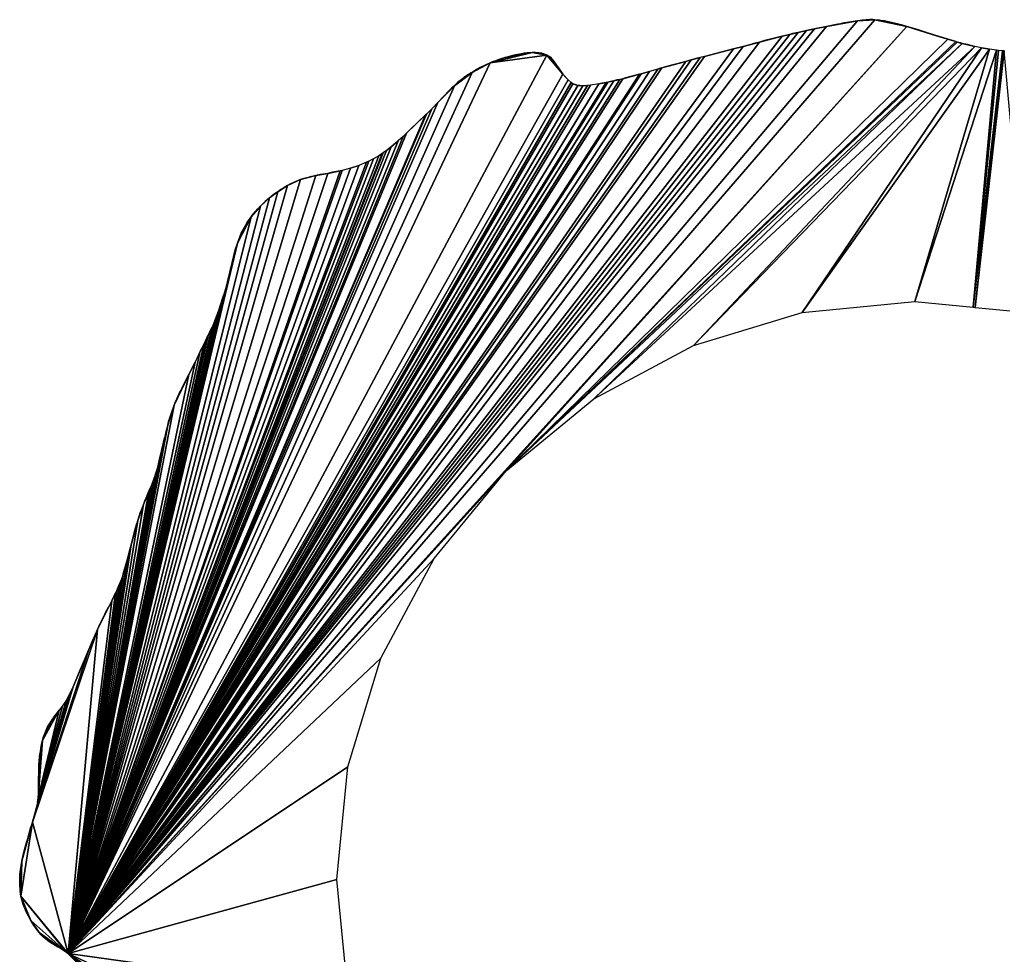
# Model space of a CAD drawing. Extents: x -96 to 96, y -94 to 92.
# Drawn here: x -96 to 9.5, y -8.1 to 92.2 of the extents above; entities that cross this region are included whole.
import ezdxf

# ---------------------------------------------------------------- set-up
doc = ezdxf.new("R2010")
doc.units = 0

msp = doc.modelspace()

# ---------------------------------------------------------------- linework, layer by layer
for points in [[(-4.3, 92.21, 98), (-6.17, 92.08, 98), (-90.8, -7.93, 98)], [(-0.87, 91.48, 98), (-4.3, 92.21, 98), (-90.8, -7.93, 98)], [(-6.17, 92.08, 98), (-9.5, 91.48, 98), (-90.8, -7.93, 98)], [(-6.17, 92.08, 98), (-7.97, 91.79, 98), (-9.5, 91.48, 98)], [(-7.97, 91.79, 98), (-8.28, 91.74, 98), (-9.5, 91.48, 98)], [(-6.17, 92.08, 98), (-6.4, 92.06, 98), (-7.97, 91.79, 98)], [(-6.4, 92.06, 98), (-7.78, 91.83, 98), (-7.97, 91.79, 98)], [(-4.83, 92.22, 98), (-5.64, 92.15, 98), (-6.17, 92.08, 98)], [(-4.3, 92.21, 98), (-4.83, 92.22, 98), (-6.17, 92.08, 98)], [(-5.64, 92.15, 98), (-5.88, 92.13, 98), (-6.17, 92.08, 98)], [(-4.3, 92.21, 98), (-4.51, 92.22, 98), (-4.83, 92.22, 98)], [(-3.64, 92.14, 98), (-3.79, 92.16, 98), (-4.3, 92.21, 98)], [(-2.38, 91.89, 98), (-3.64, 92.14, 98), (-4.3, 92.21, 98)], [(-0.87, 91.48, 98), (-2.38, 91.89, 98), (-4.3, 92.21, 98)], [(-2.38, 91.89, 98), (-3.27, 92.08, 98), (-3.64, 92.14, 98)], [(-1.53, 91.68, 98), (-1.86, 91.77, 98), (-2.38, 91.89, 98)], [(-0.87, 91.48, 98), (-1.53, 91.68, 98), (-2.38, 91.89, 98)], [(-9.5, 91.48, 98), (-10.78, 91.23, 98), (-90.8, -7.93, 98)], [(-43.84, 43.84, 98), (-0.87, 91.48, 98), (-90.8, -7.93, 98)], [(-10.78, 91.23, 98), (-11.62, 91.06, 98), (-90.8, -7.93, 98)], [(-11.62, 91.06, 98), (-12.53, 90.84, 98), (-90.8, -7.93, 98)], [(-12.53, 90.84, 98), (-13.43, 90.64, 98), (-90.8, -7.93, 98)], [(-43.84, 43.84, 98), (3.52, 90.12, 98), (-0.87, 91.48, 98)], [(-12.53, 90.84, 98), (-13.12, 90.72, 98), (-13.43, 90.64, 98)], [(-11.62, 91.06, 98), (-11.75, 91.03, 98), (-12.53, 90.84, 98)], [(-10.78, 91.23, 98), (-11.06, 91.18, 98), (-11.62, 91.06, 98)], [(-11.06, 91.18, 98), (-11.3, 91.13, 98), (-11.62, 91.06, 98)], [(-9.5, 91.48, 98), (-9.65, 91.46, 98), (-10.78, 91.23, 98)], [(-9.65, 91.46, 98), (-10.56, 91.28, 98), (-10.78, 91.23, 98)], [(-0.87, 91.48, 98), (-1.43, 91.65, 98), (-1.53, 91.68, 98)], [(0.14, 91.19, 98), (-0.66, 91.43, 98), (-0.87, 91.48, 98)], [(0.28, 91.15, 98), (0.14, 91.19, 98), (-0.87, 91.48, 98)], [(1.74, 90.68, 98), (0.28, 91.15, 98), (-0.87, 91.48, 98)], [(3.01, 90.28, 98), (1.74, 90.68, 98), (-0.87, 91.48, 98)], [(3.52, 90.12, 98), (3.01, 90.28, 98), (-0.87, 91.48, 98)], [(1.74, 90.68, 98), (0.81, 90.98, 98), (0.28, 91.15, 98)], [(-13.43, 90.64, 98), (-14.23, 90.44, 98), (-90.8, -7.93, 98)], [(-14.23, 90.44, 98), (-16.67, 89.82, 98), (-90.8, -7.93, 98)], [(-16.67, 89.82, 98), (-18.43, 89.34, 98), (-90.8, -7.93, 98)], [(-43.84, 43.84, 98), (4.4, 89.86, 98), (3.52, 90.12, 98)], [(-43.84, 43.84, 98), (4.52, 89.82, 98), (4.4, 89.86, 98)], [(-43.84, 43.84, 98), (5.08, 89.68, 98), (4.52, 89.82, 98)], [(-43.84, 43.84, 98), (-34.45, 51.55, 98), (5.08, 89.68, 98)], [(-34.45, 51.55, 98), (6.41, 89.34, 98), (5.08, 89.68, 98)], [(-16.67, 89.82, 98), (-17.61, 89.57, 98), (-18.43, 89.34, 98)], [(-16.67, 89.82, 98), (-17.3, 89.66, 98), (-17.61, 89.57, 98)], [(-14.23, 90.44, 98), (-15.38, 90.17, 98), (-16.67, 89.82, 98)], [(-15.38, 90.17, 98), (-16.14, 89.97, 98), (-16.67, 89.82, 98)], [(-13.43, 90.64, 98), (-13.71, 90.57, 98), (-14.23, 90.44, 98)], [(3.01, 90.28, 98), (2.47, 90.46, 98), (1.74, 90.68, 98)], [(4.4, 89.86, 98), (3.66, 90.08, 98), (3.52, 90.12, 98)], [(5.08, 89.68, 98), (4.93, 89.72, 98), (4.52, 89.82, 98)], [(5.63, 89.54, 98), (5.45, 89.6, 98), (5.08, 89.68, 98)], [(6.41, 89.34, 98), (5.63, 89.54, 98), (5.08, 89.68, 98)], [(-18.43, 89.34, 98), (-19.45, 89.08, 98), (-90.8, -7.93, 98)], [(-19.45, 89.08, 98), (-22.58, 88.26, 98), (-90.8, -7.93, 98)], [(-41.06, 88.7, 98), (-44.06, 88.12, 98), (-45.56, 87.59, 98)], [(-39.49, 88.42, 98), (-41.06, 88.7, 98), (-45.56, 87.59, 98)], [(-41.06, 88.7, 98), (-42.2, 88.56, 98), (-44.06, 88.12, 98)], [(-41.06, 88.7, 98), (-41.58, 88.67, 98), (-42.2, 88.56, 98)], [(-41.58, 88.67, 98), (-41.89, 88.63, 98), (-42.2, 88.56, 98)], [(-40.69, 88.69, 98), (-40.85, 88.7, 98), (-41.06, 88.7, 98)], [(-40.14, 88.64, 98), (-40.69, 88.69, 98), (-41.06, 88.7, 98)], [(-39.49, 88.42, 98), (-40.14, 88.64, 98), (-41.06, 88.7, 98)], [(-40.14, 88.64, 98), (-40.32, 88.67, 98), (-40.69, 88.69, 98)], [(-39.93, 88.57, 98), (-40.05, 88.62, 98), (-40.14, 88.64, 98)], [(-39.49, 88.42, 98), (-39.93, 88.57, 98), (-40.14, 88.64, 98)], [(-34.45, 51.55, 98), (-23.73, 57.28, 98), (6.41, 89.34, 98)], [(-23.73, 57.28, 98), (7.15, 89.19, 98), (6.41, 89.34, 98)], [(-23.73, 57.28, 98), (-12.1, 60.81, 98), (7.15, 89.19, 98)], [(-19.45, 89.08, 98), (-19.68, 89.03, 98), (-22.58, 88.26, 98)], [(-18.43, 89.34, 98), (-19.13, 89.17, 98), (-19.45, 89.08, 98)], [(-12.1, 60.81, 98), (8, 89.05, 98), (7.15, 89.19, 98)], [(-12.1, 60.81, 98), (0, 62, 98), (8, 89.05, 98)], [(0, 62, 98), (8.73, 88.94, 98), (8, 89.05, 98)], [(0, 62, 98), (6.24, 61.39, 98), (8.73, 88.94, 98)], [(6.24, 61.39, 98), (8.95, 88.92, 98), (8.73, 88.94, 98)], [(9.39, 88.88, 98), (8.95, 88.92, 98), (6.24, 61.39, 98)], [(9.39, 88.88, 98), (6.24, 61.39, 98), (6.46, 61.36, 98)], [(6.46, 61.36, 98), (9.57, 88.86, 98), (9.39, 88.88, 98)], [(9.57, 88.86, 98), (6.46, 61.36, 98), (12.1, 60.81, 98)], [(7.8, 89.08, 98), (7.54, 89.14, 98), (7.15, 89.19, 98)], [(8, 89.05, 98), (7.8, 89.08, 98), (7.15, 89.19, 98)], [(-39.49, 88.42, 98), (-45.56, 87.59, 98), (-90.8, -7.93, 98)], [(-37.74, 86.37, 98), (-39.49, 88.42, 98), (-90.8, -7.93, 98)], [(-22.58, 88.26, 98), (-23.04, 88.15, 98), (-90.8, -7.93, 98)], [(-23.04, 88.15, 98), (-23.99, 87.9, 98), (-90.8, -7.93, 98)], [(-23.99, 87.9, 98), (-24.55, 87.75, 98), (-90.8, -7.93, 98)], [(-24.55, 87.75, 98), (-27.14, 87.05, 98), (-90.8, -7.93, 98)], [(-45.56, 87.59, 98), (-47.49, 86.57, 98), (-90.8, -7.93, 98)], [(-45.56, 87.59, 98), (-46.63, 87.08, 98), (-47.49, 86.57, 98)], [(-45.56, 87.59, 98), (-46.31, 87.25, 98), (-46.63, 87.08, 98)], [(-44.06, 88.12, 98), (-44.87, 87.85, 98), (-45.56, 87.59, 98)], [(-44.87, 87.85, 98), (-45.33, 87.69, 98), (-45.56, 87.59, 98)], [(-44.06, 88.12, 98), (-44.5, 87.99, 98), (-44.87, 87.85, 98)], [(-44.5, 87.99, 98), (-44.71, 87.91, 98), (-44.87, 87.85, 98)], [(-44.06, 88.12, 98), (-44.19, 88.08, 98), (-44.5, 87.99, 98)], [(-42.2, 88.56, 98), (-43.76, 88.21, 98), (-44.06, 88.12, 98)], [(-43.76, 88.21, 98), (-43.98, 88.15, 98), (-44.06, 88.12, 98)], [(-42.2, 88.56, 98), (-42.84, 88.43, 98), (-43.76, 88.21, 98)], [(-42.84, 88.43, 98), (-43.15, 88.37, 98), (-43.76, 88.21, 98)], [(-39.49, 88.42, 98), (-39.8, 88.54, 98), (-39.93, 88.57, 98)], [(-39.06, 88.15, 98), (-39.28, 88.31, 98), (-39.49, 88.42, 98)], [(-38.89, 87.96, 98), (-39.06, 88.15, 98), (-39.49, 88.42, 98)], [(-38.23, 87.07, 98), (-38.89, 87.96, 98), (-39.49, 88.42, 98)], [(-37.74, 86.37, 98), (-38.23, 87.07, 98), (-39.49, 88.42, 98)], [(-38.89, 87.96, 98), (-39, 88.1, 98), (-39.06, 88.15, 98)], [(-38.56, 87.54, 98), (-38.8, 87.87, 98), (-38.89, 87.96, 98)], [(-38.23, 87.07, 98), (-38.56, 87.54, 98), (-38.89, 87.96, 98)], [(-24.55, 87.75, 98), (-26.23, 87.3, 98), (-27.14, 87.05, 98)], [(-23.99, 87.9, 98), (-24.23, 87.84, 98), (-24.55, 87.75, 98)], [(-23.04, 88.15, 98), (-23.5, 88.04, 98), (-23.99, 87.9, 98)], [(-27.14, 87.05, 98), (-27.58, 86.91, 98), (-90.8, -7.93, 98)], [(-27.58, 86.91, 98), (-28.48, 86.67, 98), (-90.8, -7.93, 98)], [(-28.48, 86.67, 98), (-29.36, 86.41, 98), (-90.8, -7.93, 98)], [(-47.49, 86.57, 98), (-49.39, 85.14, 98), (-90.8, -7.93, 98)], [(-47.49, 86.57, 98), (-47.6, 86.51, 98), (-49.39, 85.14, 98)], [(-47.6, 86.51, 98), (-48.52, 85.89, 98), (-49.39, 85.14, 98)], [(-47.6, 86.51, 98), (-48.15, 86.16, 98), (-48.52, 85.89, 98)], [(-47.49, 86.57, 98), (-47.56, 86.53, 98), (-47.6, 86.51, 98)], [(-46.63, 87.08, 98), (-46.93, 86.91, 98), (-47.49, 86.57, 98)], [(-46.93, 86.91, 98), (-47.11, 86.82, 98), (-47.49, 86.57, 98)], [(-37.92, 86.64, 98), (-38.1, 86.9, 98), (-38.23, 87.07, 98)], [(-37.74, 86.37, 98), (-37.92, 86.64, 98), (-38.23, 87.07, 98)], [(-28.48, 86.67, 98), (-28.62, 86.63, 98), (-29.36, 86.41, 98)], [(-27.14, 87.05, 98), (-27.41, 86.97, 98), (-27.58, 86.91, 98)], [(-26.23, 87.3, 98), (-26.57, 87.21, 98), (-27.14, 87.05, 98)], [(-29.36, 86.41, 98), (-29.54, 86.36, 98), (-90.8, -7.93, 98)], [(-37.19, 85.75, 98), (-37.74, 86.37, 98), (-90.8, -7.93, 98)], [(-29.54, 86.36, 98), (-31.34, 85.89, 98), (-90.8, -7.93, 98)], [(-31.34, 85.89, 98), (-31.66, 85.81, 98), (-90.8, -7.93, 98)], [(-31.66, 85.81, 98), (-32.3, 85.67, 98), (-90.8, -7.93, 98)], [(-36.87, 85.48, 98), (-37.19, 85.75, 98), (-90.8, -7.93, 98)], [(-32.3, 85.67, 98), (-32.94, 85.53, 98), (-90.8, -7.93, 98)], [(-32.94, 85.53, 98), (-33.12, 85.49, 98), (-90.8, -7.93, 98)], [(-33.12, 85.49, 98), (-33.88, 85.34, 98), (-90.8, -7.93, 98)], [(-36.67, 85.32, 98), (-36.87, 85.48, 98), (-90.8, -7.93, 98)], [(-48.52, 85.89, 98), (-49.04, 85.47, 98), (-49.39, 85.14, 98)], [(-49.04, 85.47, 98), (-49.2, 85.34, 98), (-49.39, 85.14, 98)], [(-48.52, 85.89, 98), (-48.67, 85.77, 98), (-49.04, 85.47, 98)], [(-48.15, 86.16, 98), (-48.36, 86.01, 98), (-48.52, 85.89, 98)], [(-37.19, 85.75, 98), (-37.42, 86.02, 98), (-37.74, 86.37, 98)], [(-33.12, 85.49, 98), (-33.55, 85.41, 98), (-33.88, 85.34, 98)], [(-32.3, 85.67, 98), (-32.5, 85.63, 98), (-32.94, 85.53, 98)], [(-31.66, 85.81, 98), (-31.97, 85.75, 98), (-32.3, 85.67, 98)], [(-29.54, 86.36, 98), (-31.04, 85.98, 98), (-31.34, 85.89, 98)], [(-33.88, 85.34, 98), (-34.8, 85.19, 98), (-90.8, -7.93, 98)], [(-36.15, 85.16, 98), (-36.67, 85.32, 98), (-90.8, -7.93, 98)], [(-34.8, 85.19, 98), (-35.1, 85.15, 98), (-90.8, -7.93, 98)], [(-35.63, 85.13, 98), (-36.15, 85.16, 98), (-90.8, -7.93, 98)], [(-35.1, 85.15, 98), (-35.63, 85.13, 98), (-90.8, -7.93, 98)], [(-49.39, 85.14, 98), (-51.16, 83.33, 98), (-90.8, -7.93, 98)], [(-49.39, 85.14, 98), (-49.7, 84.86, 98), (-51.16, 83.33, 98)], [(-49.7, 84.86, 98), (-49.91, 84.65, 98), (-51.16, 83.33, 98)], [(-49.39, 85.14, 98), (-49.61, 84.94, 98), (-49.7, 84.86, 98)], [(-36.15, 85.16, 98), (-36.45, 85.26, 98), (-36.67, 85.32, 98)], [(-35.63, 85.13, 98), (-35.92, 85.15, 98), (-36.15, 85.16, 98)], [(-35.1, 85.15, 98), (-35.41, 85.14, 98), (-35.63, 85.13, 98)], [(-51.16, 83.33, 98), (-51.8, 82.66, 98), (-90.8, -7.93, 98)], [(-51.16, 83.33, 98), (-51.21, 83.28, 98), (-51.8, 82.66, 98)], [(-51.8, 82.66, 98), (-52.36, 82.1, 98), (-90.8, -7.93, 98)], [(-51.8, 82.66, 98), (-51.98, 82.47, 98), (-52.36, 82.1, 98)], [(-51.98, 82.47, 98), (-52.14, 82.33, 98), (-52.36, 82.1, 98)], [(-52.36, 82.1, 98), (-52.47, 82, 98), (-90.8, -7.93, 98)], [(-52.47, 82, 98), (-54.52, 80.05, 98), (-90.8, -7.93, 98)], [(-52.47, 82, 98), (-54.08, 80.47, 98), (-54.52, 80.05, 98)], [(-52.47, 82, 98), (-52.79, 81.7, 98), (-54.08, 80.47, 98)], [(-54.08, 80.47, 98), (-54.3, 80.26, 98), (-54.52, 80.05, 98)], [(-54.52, 80.05, 98), (-54.89, 79.7, 98), (-90.8, -7.93, 98)], [(-54.89, 79.7, 98), (-55.41, 79.22, 98), (-90.8, -7.93, 98)], [(-55.41, 79.22, 98), (-56.15, 78.58, 98), (-90.8, -7.93, 98)], [(-55.41, 79.22, 98), (-55.98, 78.73, 98), (-56.15, 78.58, 98)], [(-56.15, 78.58, 98), (-56.67, 78.19, 98), (-90.8, -7.93, 98)], [(-56.67, 78.19, 98), (-57.02, 77.93, 98), (-90.8, -7.93, 98)], [(-56.15, 78.58, 98), (-56.37, 78.42, 98), (-56.67, 78.19, 98)], [(-55.98, 78.73, 98), (-56.01, 78.7, 98), (-56.15, 78.58, 98)], [(-57.02, 77.93, 98), (-57.13, 77.86, 98), (-90.8, -7.93, 98)], [(-57.13, 77.86, 98), (-57.49, 77.62, 98), (-90.8, -7.93, 98)], [(-57.49, 77.62, 98), (-58.07, 77.29, 98), (-90.8, -7.93, 98)], [(-58.07, 77.29, 98), (-58.56, 77.04, 98), (-90.8, -7.93, 98)], [(-58.56, 77.04, 98), (-58.8, 76.93, 98), (-90.8, -7.93, 98)], [(-57.13, 77.86, 98), (-57.23, 77.8, 98), (-57.49, 77.62, 98)], [(-58.8, 76.93, 98), (-59.63, 76.58, 98), (-90.8, -7.93, 98)], [(-59.63, 76.58, 98), (-60.52, 76.29, 98), (-90.8, -7.93, 98)], [(-60.52, 76.29, 98), (-61.41, 76.04, 98), (-90.8, -7.93, 98)], [(-61.41, 76.04, 98), (-61.62, 76, 98), (-90.8, -7.93, 98)], [(-61.62, 76, 98), (-62.96, 75.73, 98), (-90.8, -7.93, 98)], [(-61.62, 76, 98), (-62.24, 75.89, 98), (-62.96, 75.73, 98)], [(-59.63, 76.58, 98), (-60.06, 76.45, 98), (-60.52, 76.29, 98)], [(-62.96, 75.73, 98), (-64.23, 75.51, 98), (-90.8, -7.93, 98)], [(-64.23, 75.51, 98), (-65.9, 75.08, 98), (-90.8, -7.93, 98)], [(-65.9, 75.08, 98), (-67.27, 74.44, 98), (-90.8, -7.93, 98)], [(-65.9, 75.08, 98), (-66.65, 74.75, 98), (-67.27, 74.44, 98)], [(-65.9, 75.08, 98), (-66.21, 74.95, 98), (-66.65, 74.75, 98)], [(-64.23, 75.51, 98), (-65.06, 75.3, 98), (-65.9, 75.08, 98)], [(-65.06, 75.3, 98), (-65.37, 75.23, 98), (-65.9, 75.08, 98)], [(-65.37, 75.23, 98), (-65.68, 75.14, 98), (-65.9, 75.08, 98)], [(-64.23, 75.51, 98), (-64.85, 75.37, 98), (-65.06, 75.3, 98)], [(-62.96, 75.73, 98), (-63.79, 75.6, 98), (-64.23, 75.51, 98)], [(-63.79, 75.6, 98), (-64.02, 75.56, 98), (-64.23, 75.51, 98)], [(-62.24, 75.89, 98), (-62.46, 75.85, 98), (-62.96, 75.73, 98)], [(-62.46, 75.85, 98), (-62.76, 75.78, 98), (-62.96, 75.73, 98)], [(-67.27, 74.44, 98), (-68.32, 73.76, 98), (-90.8, -7.93, 98)], [(-67.27, 74.44, 98), (-67.85, 74.08, 98), (-68.32, 73.76, 98)], [(-67.85, 74.08, 98), (-67.98, 74.01, 98), (-68.32, 73.76, 98)], [(-67.98, 74.01, 98), (-68.12, 73.91, 98), (-68.32, 73.76, 98)], [(-67.27, 74.44, 98), (-67.46, 74.33, 98), (-67.85, 74.08, 98)], [(-66.65, 74.75, 98), (-66.96, 74.61, 98), (-67.27, 74.44, 98)], [(-68.32, 73.76, 98), (-69.2, 73.12, 98), (-90.8, -7.93, 98)], [(-69.2, 73.12, 98), (-70.18, 72.22, 98), (-90.8, -7.93, 98)], [(-69.2, 73.12, 98), (-69.66, 72.71, 98), (-70.18, 72.22, 98)], [(-68.32, 73.76, 98), (-68.85, 73.4, 98), (-69.2, 73.12, 98)], [(-68.85, 73.4, 98), (-69.03, 73.26, 98), (-69.2, 73.12, 98)], [(-68.32, 73.76, 98), (-68.67, 73.53, 98), (-68.85, 73.4, 98)], [(-70.18, 72.22, 98), (-71.19, 71.09, 98), (-90.8, -7.93, 98)], [(-70.18, 72.22, 98), (-70.47, 71.93, 98), (-71.19, 71.09, 98)], [(-70.47, 71.93, 98), (-70.73, 71.64, 98), (-71.19, 71.09, 98)], [(-70.47, 71.93, 98), (-70.66, 71.72, 98), (-70.73, 71.64, 98)], [(-69.66, 72.71, 98), (-69.99, 72.41, 98), (-70.18, 72.22, 98)], [(-71.19, 71.09, 98), (-72.65, 68.26, 98), (-90.8, -7.93, 98)], [(-71.19, 71.09, 98), (-71.8, 70.12, 98), (-72.65, 68.26, 98)], [(-71.19, 71.09, 98), (-71.64, 70.42, 98), (-71.8, 70.12, 98)], [(-71.19, 71.09, 98), (-71.34, 70.87, 98), (-71.64, 70.42, 98)], [(-70.73, 71.64, 98), (-70.89, 71.45, 98), (-71.19, 71.09, 98)], [(-70.89, 71.45, 98), (-71.11, 71.19, 98), (-71.19, 71.09, 98)], [(-71.8, 70.12, 98), (-72.25, 69.31, 98), (-72.65, 68.26, 98)], [(-71.8, 70.12, 98), (-72.04, 69.7, 98), (-72.25, 69.31, 98)], [(-71.64, 70.42, 98), (-71.77, 70.19, 98), (-71.8, 70.12, 98)], [(-72.25, 69.31, 98), (-72.29, 69.2, 98), (-72.65, 68.26, 98)], [(-72.65, 68.26, 98), (-73.2, 66.19, 98), (-90.8, -7.93, 98)], [(-72.65, 68.26, 98), (-72.88, 67.53, 98), (-73.2, 66.19, 98)], [(-72.88, 67.53, 98), (-73.04, 66.91, 98), (-73.2, 66.19, 98)], [(-72.65, 68.26, 98), (-72.81, 67.74, 98), (-72.88, 67.53, 98)], [(-73.04, 66.91, 98), (-73.14, 66.49, 98), (-73.2, 66.19, 98)], [(-73.2, 66.19, 98), (-73.3, 65.83, 98), (-90.8, -7.93, 98)], [(-73.3, 65.83, 98), (-73.47, 65.13, 98), (-90.8, -7.93, 98)], [(-73.3, 65.83, 98), (-73.35, 65.65, 98), (-73.47, 65.13, 98)], [(-73.35, 65.65, 98), (-73.4, 65.44, 98), (-73.47, 65.13, 98)], [(-73.47, 65.13, 98), (-73.73, 64.11, 98), (-90.8, -7.93, 98)], [(-73.47, 65.13, 98), (-73.55, 64.82, 98), (-73.73, 64.11, 98)], [(-73.73, 64.11, 98), (-74.11, 62.74, 98), (-90.8, -7.93, 98)], [(-74.11, 62.74, 98), (-74.57, 61.32, 98), (-90.8, -7.93, 98)], [(-74.11, 62.74, 98), (-74.22, 62.43, 98), (-74.57, 61.32, 98)], [(-74.57, 61.32, 98), (-74.89, 60.44, 98), (-90.8, -7.93, 98)], [(-74.89, 60.44, 98), (-75.3, 59.42, 98), (-90.8, -7.93, 98)], [(-75.3, 59.42, 98), (-75.4, 59.2, 98), (-90.8, -7.93, 98)], [(-75.4, 59.2, 98), (-75.8, 58.35, 98), (-90.8, -7.93, 98)], [(-75.4, 59.2, 98), (-75.65, 58.66, 98), (-75.8, 58.35, 98)], [(-75.4, 59.2, 98), (-75.56, 58.87, 98), (-75.65, 58.66, 98)], [(-75.8, 58.35, 98), (-75.89, 58.16, 98), (-90.8, -7.93, 98)], [(-75.89, 58.16, 98), (-76.26, 57.38, 98), (-90.8, -7.93, 98)], [(-75.89, 58.16, 98), (-76.02, 57.91, 98), (-76.26, 57.38, 98)], [(-75.8, 58.35, 98), (-75.83, 58.29, 98), (-75.89, 58.16, 98)], [(-76.26, 57.38, 98), (-76.63, 56.65, 98), (-90.8, -7.93, 98)], [(-76.26, 57.38, 98), (-76.57, 56.78, 98), (-76.63, 56.65, 98)], [(-76.63, 56.65, 98), (-77.19, 55.49, 98), (-90.8, -7.93, 98)], [(-77.19, 55.49, 98), (-77.87, 54.18, 98), (-90.8, -7.93, 98)], [(-77.19, 55.49, 98), (-77.4, 55.11, 98), (-77.87, 54.18, 98)], [(-77.4, 55.11, 98), (-77.81, 54.29, 98), (-77.87, 54.18, 98)], [(-77.87, 54.18, 98), (-79.45, 50.88, 98), (-90.8, -7.93, 98)], [(-77.87, 54.18, 98), (-78.25, 53.41, 98), (-79.45, 50.88, 98)], [(-77.87, 54.18, 98), (-77.98, 53.97, 98), (-78.25, 53.41, 98)], [(-78.25, 53.41, 98), (-78.66, 52.61, 98), (-79.45, 50.88, 98)], [(-78.25, 53.41, 98), (-78.41, 53.12, 98), (-78.66, 52.61, 98)], [(-78.66, 52.61, 98), (-78.79, 52.37, 98), (-79.45, 50.88, 98)], [(-78.79, 52.37, 98), (-79.39, 51.04, 98), (-79.45, 50.88, 98)], [(-79.45, 50.88, 98), (-80.13, 48.74, 98), (-90.8, -7.93, 98)], [(-79.45, 50.88, 98), (-79.94, 49.43, 98), (-80.13, 48.74, 98)], [(-79.45, 50.88, 98), (-79.76, 50, 98), (-79.94, 49.43, 98)], [(-80.13, 48.74, 98), (-80.37, 47.7, 98), (-90.8, -7.93, 98)], [(-80.13, 48.74, 98), (-80.26, 48.22, 98), (-80.37, 47.7, 98)], [(-79.94, 49.43, 98), (-79.99, 49.27, 98), (-80.13, 48.74, 98)], [(-79.99, 49.27, 98), (-80.07, 49, 98), (-80.13, 48.74, 98)], [(-80.37, 47.7, 98), (-80.74, 46.13, 98), (-90.8, -7.93, 98)], [(-80.37, 47.7, 98), (-80.46, 47.36, 98), (-80.74, 46.13, 98)], [(-80.26, 48.22, 98), (-80.33, 47.91, 98), (-80.37, 47.7, 98)], [(-80.46, 47.36, 98), (-80.52, 47.15, 98), (-80.74, 46.13, 98)], [(-80.52, 47.15, 98), (-80.65, 46.56, 98), (-80.74, 46.13, 98)], [(-80.74, 46.13, 98), (-81, 45.07, 98), (-90.8, -7.93, 98)], [(-80.74, 46.13, 98), (-80.82, 45.82, 98), (-81, 45.07, 98)], [(-81, 45.07, 98), (-81.12, 44.57, 98), (-90.8, -7.93, 98)], [(-81.12, 44.57, 98), (-81.36, 43.74, 98), (-90.8, -7.93, 98)], [(-81, 45.07, 98), (-81.08, 44.77, 98), (-81.12, 44.57, 98)], [(-51.55, 34.45, 98), (-43.84, 43.84, 98), (-90.8, -7.93, 98)], [(-81.36, 43.74, 98), (-81.42, 43.52, 98), (-90.8, -7.93, 98)], [(-81.42, 43.52, 98), (-81.58, 43.08, 98), (-90.8, -7.93, 98)], [(-81.58, 43.08, 98), (-81.95, 42.12, 98), (-90.8, -7.93, 98)], [(-81.95, 42.12, 98), (-82.15, 41.64, 98), (-90.8, -7.93, 98)], [(-82.15, 41.64, 98), (-82.73, 40.22, 98), (-90.8, -7.93, 98)], [(-82.15, 41.64, 98), (-82.27, 41.34, 98), (-82.73, 40.22, 98)], [(-82.27, 41.34, 98), (-82.61, 40.57, 98), (-82.73, 40.22, 98)], [(-81.95, 42.12, 98), (-82.05, 41.89, 98), (-82.15, 41.64, 98)], [(-82.73, 40.22, 98), (-83.33, 38.52, 98), (-90.8, -7.93, 98)], [(-82.73, 40.22, 98), (-83.04, 39.42, 98), (-83.33, 38.52, 98)], [(-83.04, 39.42, 98), (-83.11, 39.2, 98), (-83.33, 38.52, 98)], [(-83.11, 39.2, 98), (-83.18, 39, 98), (-83.33, 38.52, 98)], [(-83.33, 38.52, 98), (-84.05, 35.91, 98), (-90.8, -7.93, 98)], [(-83.33, 38.52, 98), (-83.43, 38.21, 98), (-84.05, 35.91, 98)], [(-83.43, 38.21, 98), (-83.57, 37.75, 98), (-84.05, 35.91, 98)], [(-83.57, 37.75, 98), (-83.78, 37, 98), (-84.05, 35.91, 98)], [(-84.05, 35.91, 98), (-84.37, 34.65, 98), (-90.8, -7.93, 98)], [(-84.05, 35.91, 98), (-84.11, 35.69, 98), (-84.37, 34.65, 98)], [(-84.11, 35.69, 98), (-84.2, 35.39, 98), (-84.37, 34.65, 98)], [(-84.37, 34.65, 98), (-84.51, 34.13, 98), (-90.8, -7.93, 98)], [(-57.28, 23.73, 98), (-51.55, 34.45, 98), (-90.8, -7.93, 98)], [(-84.51, 34.13, 98), (-84.91, 32.78, 98), (-90.8, -7.93, 98)], [(-84.51, 34.13, 98), (-84.67, 33.61, 98), (-84.91, 32.78, 98)], [(-84.37, 34.65, 98), (-84.46, 34.34, 98), (-84.51, 34.13, 98)], [(-84.91, 32.78, 98), (-85.06, 32.34, 98), (-90.8, -7.93, 98)], [(-85.06, 32.34, 98), (-85.29, 31.72, 98), (-90.8, -7.93, 98)], [(-85.29, 31.72, 98), (-85.6, 31, 98), (-90.8, -7.93, 98)], [(-85.29, 31.72, 98), (-85.43, 31.41, 98), (-85.6, 31, 98)], [(-85.6, 31, 98), (-85.71, 30.76, 98), (-90.8, -7.93, 98)], [(-85.71, 30.76, 98), (-86.13, 29.9, 98), (-90.8, -7.93, 98)], [(-85.71, 30.76, 98), (-85.82, 30.55, 98), (-86.13, 29.9, 98)], [(-86.13, 29.9, 98), (-87.66, 26.82, 98), (-90.8, -7.93, 98)], [(-86.13, 29.9, 98), (-86.45, 29.29, 98), (-87.66, 26.82, 98)], [(-86.45, 29.29, 98), (-86.87, 28.46, 98), (-87.66, 26.82, 98)], [(-86.45, 29.29, 98), (-86.66, 28.91, 98), (-86.87, 28.46, 98)], [(-86.66, 28.91, 98), (-86.77, 28.67, 98), (-86.87, 28.46, 98)], [(-86.87, 28.46, 98), (-87.28, 27.67, 98), (-87.66, 26.82, 98)], [(-87.28, 27.67, 98), (-87.46, 27.27, 98), (-87.66, 26.82, 98)], [(-86.87, 28.46, 98), (-87.2, 27.83, 98), (-87.28, 27.67, 98)], [(-87.66, 26.82, 98), (-88.58, 24.68, 98), (-94.62, 6.16, 98)], [(-87.66, 26.82, 98), (-94.62, 6.16, 98), (-90.8, -7.93, 98)], [(-87.66, 26.82, 98), (-88.02, 25.99, 98), (-88.58, 24.68, 98)], [(-87.66, 26.82, 98), (-87.83, 26.46, 98), (-88.02, 25.99, 98)], [(-88.02, 25.99, 98), (-88.12, 25.78, 98), (-88.58, 24.68, 98)], [(-88.12, 25.78, 98), (-88.27, 25.45, 98), (-88.58, 24.68, 98)], [(-88.58, 24.68, 98), (-90.26, 20.68, 98), (-94.62, 6.16, 98)], [(-88.58, 24.68, 98), (-89.13, 23.38, 98), (-90.26, 20.68, 98)], [(-88.58, 24.68, 98), (-88.77, 24.26, 98), (-89.13, 23.38, 98)], [(-60.81, 12.1, 98), (-57.28, 23.73, 98), (-90.8, -7.93, 98)], [(-89.13, 23.38, 98), (-89.52, 22.5, 98), (-90.26, 20.68, 98)], [(-89.13, 23.38, 98), (-89.46, 22.66, 98), (-89.52, 22.5, 98)], [(-88.77, 24.26, 98), (-88.87, 24.06, 98), (-89.13, 23.38, 98)], [(-89.52, 22.5, 98), (-90.23, 20.77, 98), (-90.26, 20.68, 98)], [(-90.26, 20.68, 98), (-94.33, 7.2, 98), (-94.62, 6.16, 98)], [(-90.26, 20.68, 98), (-90.73, 19.73, 98), (-94.33, 7.2, 98)], [(-90.26, 20.68, 98), (-90.44, 20.3, 98), (-90.73, 19.73, 98)], [(-90.44, 20.3, 98), (-90.55, 20.1, 98), (-90.73, 19.73, 98)], [(-90.73, 19.73, 98), (-94.2, 7.72, 98), (-94.33, 7.2, 98)], [(-90.73, 19.73, 98), (-91.03, 19.21, 98), (-94.2, 7.72, 98)], [(-91.03, 19.21, 98), (-94.09, 8.25, 98), (-94.2, 7.72, 98)], [(-91.03, 19.21, 98), (-91.42, 18.62, 98), (-94.09, 8.25, 98)], [(-91.42, 18.62, 98), (-94.03, 8.77, 98), (-94.09, 8.25, 98)], [(-91.42, 18.62, 98), (-91.76, 18.16, 98), (-94.03, 8.77, 98)], [(-91.76, 18.16, 98), (-93.55, 14.92, 98), (-94.03, 8.77, 98)], [(-91.76, 18.16, 98), (-92.67, 16.93, 98), (-93.55, 14.92, 98)], [(-91.76, 18.16, 98), (-92.39, 17.36, 98), (-92.67, 16.93, 98)], [(-91.76, 18.16, 98), (-92.29, 17.51, 98), (-92.39, 17.36, 98)], [(-92.67, 16.93, 98), (-93.25, 15.86, 98), (-93.55, 14.92, 98)], [(-92.67, 16.93, 98), (-93, 16.38, 98), (-93.25, 15.86, 98)], [(-92.67, 16.93, 98), (-92.89, 16.6, 98), (-93, 16.38, 98)], [(-92.39, 17.36, 98), (-92.54, 17.16, 98), (-92.67, 16.93, 98)], [(-93.25, 15.86, 98), (-93.47, 15.25, 98), (-93.55, 14.92, 98)], [(-93.25, 15.86, 98), (-93.37, 15.55, 98), (-93.47, 15.25, 98)], [(-93, 16.38, 98), (-93.16, 16.08, 98), (-93.25, 15.86, 98)], [(-93.55, 14.92, 98), (-94, 9.29, 98), (-94.03, 8.77, 98)], [(-93.55, 14.92, 98), (-93.9, 12.73, 98), (-94, 9.29, 98)], [(-93.55, 14.92, 98), (-93.67, 14.51, 98), (-93.9, 12.73, 98)], [(-93.55, 14.92, 98), (-93.58, 14.82, 98), (-93.67, 14.51, 98)], [(-93.47, 15.25, 98), (-93.52, 15.04, 98), (-93.55, 14.92, 98)], [(-93.67, 14.51, 98), (-93.7, 14.3, 98), (-93.9, 12.73, 98)], [(-93.7, 14.3, 98), (-93.83, 13.47, 98), (-93.9, 12.73, 98)], [(-93.67, 14.51, 98), (-93.69, 14.4, 98), (-93.7, 14.3, 98)], [(-93.9, 12.73, 98), (-93.98, 9.99, 98), (-94, 9.29, 98)], [(-93.9, 12.73, 98), (-93.93, 12.3, 98), (-93.98, 9.99, 98)], [(-93.9, 12.73, 98), (-93.91, 12.58, 98), (-93.93, 12.3, 98)], [(-93.83, 13.47, 98), (-93.88, 12.94, 98), (-93.9, 12.73, 98)], [(-93.93, 12.3, 98), (-93.99, 10.86, 98), (-93.98, 9.99, 98)], [(-62, 0, 98), (-60.81, 12.1, 98), (-90.8, -7.93, 98)], [(-94.03, 8.77, 98), (-94.04, 8.66, 98), (-94.09, 8.25, 98)], [(-94.2, 7.72, 98), (-94.32, 7.24, 98), (-94.33, 7.2, 98)], [(-94.33, 7.2, 98), (-94.46, 6.78, 98), (-94.62, 6.16, 98)], [(-94.62, 6.16, 98), (-95.77, 1.98, 98), (-95.87, -1.78, 98)], [(-94.62, 6.16, 98), (-95.87, -1.78, 98), (-90.8, -7.93, 98)], [(-94.62, 6.16, 98), (-95.14, 4.44, 98), (-95.77, 1.98, 98)], [(-94.62, 6.16, 98), (-94.79, 5.64, 98), (-95.14, 4.44, 98)], [(-94.79, 5.64, 98), (-94.96, 5.11, 98), (-95.14, 4.44, 98)], [(-95.14, 4.44, 98), (-95.42, 3.49, 98), (-95.77, 1.98, 98)], [(-95.14, 4.44, 98), (-95.24, 4.13, 98), (-95.42, 3.49, 98)], [(-95.42, 3.49, 98), (-95.63, 2.65, 98), (-95.77, 1.98, 98)], [(-95.42, 3.49, 98), (-95.49, 3.21, 98), (-95.63, 2.65, 98)], [(-95.24, 4.13, 98), (-95.38, 3.65, 98), (-95.42, 3.49, 98)], [(-95.63, 2.65, 98), (-95.73, 2.19, 98), (-95.77, 1.98, 98)], [(-95.77, 1.98, 98), (-95.93, 0.97, 98), (-95.97, 0.57, 98)], [(-95.77, 1.98, 98), (-95.97, 0.57, 98), (-95.87, -1.78, 98)], [(-95.77, 1.98, 98), (-95.86, 1.46, 98), (-95.93, 0.97, 98)], [(-95.97, 0.57, 98), (-95.98, 0.42, 98), (-96, 0.21, 98)], [(-95.97, 0.57, 98), (-96, 0.21, 98), (-95.87, -1.78, 98)], [(-96, 0.21, 98), (-96, -0.52, 98), (-95.99, -0.63, 98)], [(-96, 0.21, 98), (-95.99, -0.63, 98), (-95.87, -1.78, 98)], [(-95.93, 0.97, 98), (-95.96, 0.7, 98), (-95.97, 0.57, 98)], [(-60.81, -12.1, 98), (-62, 0, 98), (-90.8, -7.93, 98)], [(-95.99, -0.63, 98), (-95.95, -1.25, 98), (-95.87, -1.78, 98)], [(-95.95, -1.25, 98), (-95.89, -1.67, 98), (-95.87, -1.78, 98)], [(-95.87, -1.78, 98), (-95.85, -1.88, 98), (-95.77, -2.19, 98)], [(-95.87, -1.78, 98), (-95.77, -2.19, 98), (-95.63, -2.67, 98)], [(-95.87, -1.78, 98), (-95.63, -2.67, 98), (-94.8, -4.38, 98)], [(-95.87, -1.78, 98), (-94.8, -4.38, 98), (-90.95, -7.82, 98)], [(-95.87, -1.78, 98), (-90.95, -7.82, 98), (-90.8, -7.93, 98)], [(-95.77, -2.19, 98), (-95.67, -2.56, 98), (-95.63, -2.67, 98)], [(-95.63, -2.67, 98), (-95.4, -3.23, 98), (-95.3, -3.45, 98)], [(-95.63, -2.67, 98), (-95.3, -3.45, 98), (-94.8, -4.38, 98)], [(-95.3, -3.45, 98), (-95.03, -3.96, 98), (-94.8, -4.38, 98)], [(-94.8, -4.38, 98), (-94.77, -4.43, 98), (-94.47, -4.91, 98)], [(-94.8, -4.38, 98), (-94.47, -4.91, 98), (-93.91, -5.67, 98)], [(-94.8, -4.38, 98), (-93.91, -5.67, 98), (-90.95, -7.82, 98)], [(-94.47, -4.91, 98), (-94.16, -5.36, 98), (-93.91, -5.67, 98)], [(-94.16, -5.36, 98), (-94.06, -5.5, 98), (-93.91, -5.67, 98)], [(-93.91, -5.67, 98), (-93.77, -5.83, 98), (-93.69, -5.92, 98)], [(-93.91, -5.67, 98), (-93.69, -5.92, 98), (-91.9, -7.2, 98)], [(-93.91, -5.67, 98), (-91.9, -7.2, 98), (-91.58, -7.39, 98)], [(-93.91, -5.67, 98), (-91.58, -7.39, 98), (-90.95, -7.82, 98)], [(-93.69, -5.92, 98), (-93.56, -6.06, 98), (-92.88, -6.59, 98)], [(-93.69, -5.92, 98), (-92.88, -6.59, 98), (-91.9, -7.2, 98)], [(-93.56, -6.06, 98), (-93.03, -6.49, 98), (-92.88, -6.59, 98)], [(-92.88, -6.59, 98), (-92.51, -6.84, 98), (-92.42, -6.89, 98)], [(-92.88, -6.59, 98), (-92.42, -6.89, 98), (-91.9, -7.2, 98)], [(-90.8, -7.93, 98), (-90.65, -8.1, 98), (-90.43, -8.32, 98)], [(-90.8, -7.93, 98), (-90.43, -8.32, 98), (-6.04, -93.15, 98)], [(-90.8, -7.93, 98), (-6.04, -93.15, 98), (-4.39, -92.99, 98)], [(-90.8, -7.93, 98), (-4.39, -92.99, 98), (-3.35, -92.89, 98)], [(-90.8, -7.93, 98), (-3.35, -92.89, 98), (-0.86, -92.64, 98)], [(-90.8, -7.93, 98), (-0.86, -92.64, 98), (1.55, -92.37, 98)], [(-90.8, -7.93, 98), (1.55, -92.37, 98), (4.26, -92.08, 98)], [(-90.8, -7.93, 98), (4.26, -92.08, 98), (5.83, -91.91, 98)], [(-90.8, -7.93, 98), (5.83, -91.91, 98), (6.58, -91.84, 98)], [(-90.8, -7.93, 98), (6.58, -91.84, 98), (7.71, -91.76, 98)], [(-90.8, -7.93, 98), (7.71, -91.76, 98), (8.03, -91.73, 98)], [(-90.8, -7.93, 98), (8.03, -91.73, 98), (9.26, -91.67, 98)], [(-90.8, -7.93, 98), (9.26, -91.67, 98), (9.66, -91.66, 98)], [(-90.8, -7.93, 98), (9.66, -91.66, 98), (10.92, -91.64, 98)], [(-90.8, -7.93, 98), (10.92, -91.64, 98), (11.65, -91.62, 98)], [(-90.8, -7.93, 98), (11.65, -91.62, 98), (12.7, -91.57, 98)], [(-90.8, -7.93, 98), (12.7, -91.57, 98), (13.22, -91.52, 98)], [(-90.8, -7.93, 98), (13.22, -91.52, 98), (13.91, -91.44, 98)], [(-90.8, -7.93, 98), (13.91, -91.44, 98), (15.31, -91.05, 98)], [(-90.8, -7.93, 98), (15.31, -91.05, 98), (16.04, -90.79, 98)], [(-57.28, -23.73, 98), (-60.81, -12.1, 98), (-90.8, -7.93, 98)], [(-51.55, -34.45, 98), (-57.28, -23.73, 98), (-90.8, -7.93, 98)], [(-43.84, -43.84, 98), (-51.55, -34.45, 98), (-90.8, -7.93, 98)], [(-34.45, -51.55, 98), (-43.84, -43.84, 98), (-90.8, -7.93, 98)], [(-34.45, -51.55, 98), (-90.8, -7.93, 98), (16.04, -90.79, 98)]]:
    msp.add_3dface(points)

doc.saveas('drawing.dxf')
